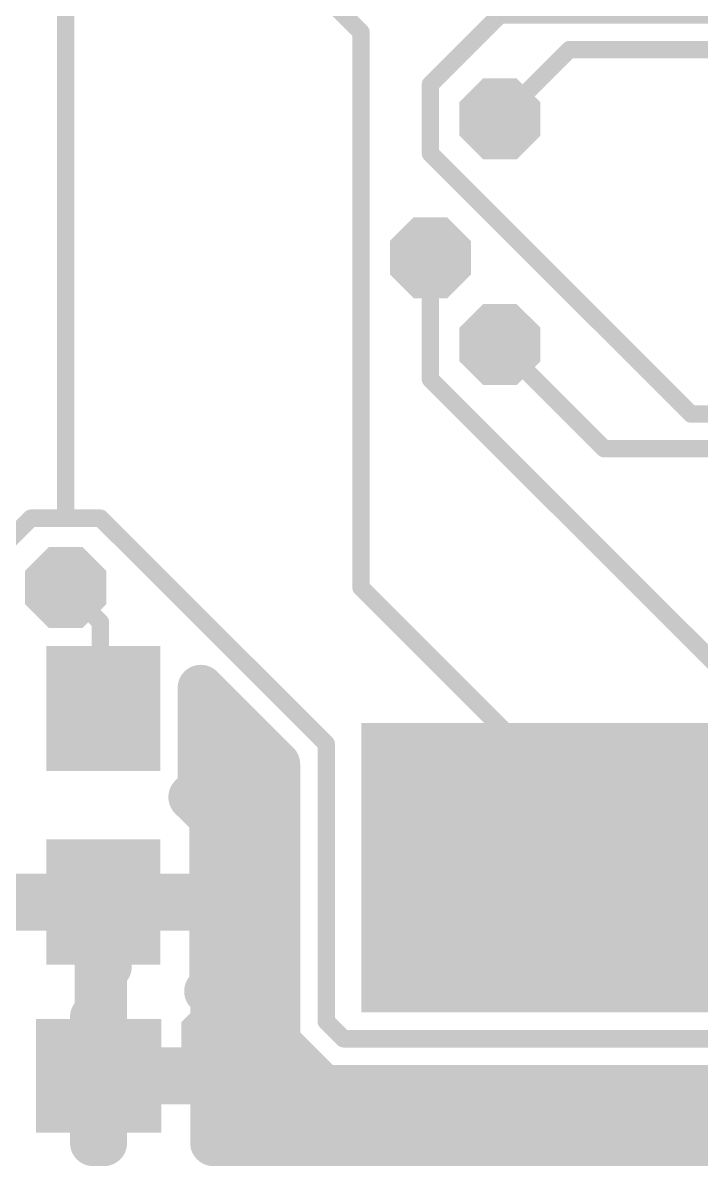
# Model space of a CAD drawing. Extents: x 0.3 to 47.5, y 0.3 to 27.7.
# Drawn here: x 10.9 to 16.85, y 0.25 to 10.29 of the extents above; entities that cross this region are included whole.
import ezdxf

# ---------------------------------------------------------------- set-up
doc = ezdxf.new("R2010")
doc.units = 0
doc.layers.add('16', color=174, linetype='CONTINUOUS')
doc.layers.add('18', color=94, linetype='CONTINUOUS')

# ---------------------------------------------------------------- blocks, each defined once
blk = doc.blocks.new('RECT')
blk.add_solid([(-0.5, -0.5), (0.5, -0.5), (-0.5, 0.5), (0.5, 0.5)])
blk = doc.blocks.new('OCTAGONV')
at = {"const_width": 0.5}
blk.add_lwpolyline([(-0.25, -0.1036), (-0.25, 0.1036), (-0.1036, 0.25), (0.1036, 0.25), (0.25, 0.1036), (0.25, -0.1036), (0.1036, -0.25), (-0.1036, -0.25), (-0.25, -0.1036), (-0.25, 0.1036)], dxfattribs=at)

msp = doc.modelspace()

# ---------------------------------------------------------------- linework, layer by layer
at = {"layer": '16'}
for points, const_width in [([(11.5824, 12.4968), (13.8684, 10.2108)], 0.1524), ([(11.2776, 5.9436), (11.2776, 11.8872)], 0.1524), ([(14.478, 9.7536), (15.0876, 10.3632)], 0.1524), ([(15.0876, 10.3632), (18.5928, 10.3632)], 0.1524), ([(13.8684, 10.2108), (13.8684, 5.334)], 0.1524), ([(15.0876, 9.4488), (15.6972, 10.0584)], 0.1524), ([(15.6972, 10.0584), (18.7452, 10.0584)], 0.1524), ([(14.478, 9.144), (14.478, 9.7536)], 0.1524), ([(16.764, 6.858), (14.478, 9.144)], 0.1524), ([(14.478, 7.1628), (14.478, 8.2296)], 0.1524), ([(15.0876, 7.4676), (16.002, 6.5532)], 0.1524), ([(17.2212, 4.4196), (14.478, 7.1628)], 0.1524), ([(16.764, 6.858), (18.7452, 6.858)], 0.1524), ([(16.002, 6.5532), (18.8976, 6.5532)], 0.1524), ([(10.668, 5.6388), (10.9728, 5.9436)], 0.1524), ([(10.9728, 5.9436), (11.2776, 5.9436)], 0.1524), ([(11.2776, 5.9436), (11.5824, 5.9436)], 0.1524), ([(11.5824, 5.9436), (13.5636, 3.9624)], 0.1524), ([(11.2776, 5.334), (11.5824, 5.0292)], 0.1524), ([(13.8684, 5.334), (16.3068, 2.8956)], 0.1524), ([(11.5824, 5.0292), (11.5824, 4.4196)], 0.1524), ([(12.4627, 3.5748), (12.4627, 4.4527)], 0.4064), ([(12.4627, 4.4527), (13.1318, 3.7835)], 0.4064), ([(11.5824, 4.4196), (11.6072, 4.2722)], 0.1524), ([(12.4627, 4.064), (12.8513, 4.064)], 0.4064), ([(13.5636, 3.9624), (13.5636, 1.524)], 0.1524), ([(13.1318, 3.7835), (13.1318, 1.7028)], 0.4064), ([(12.4627, 3.6576), (13.1318, 3.6576)], 0.4064), ([(12.3818, 3.494), (12.4627, 3.5748)], 0.4064), ([(12.5643, 3.3115), (12.3818, 3.494)], 0.4064), ([(12.5643, 2.619), (12.5643, 3.3115)], 0.4064), ([(12.5643, 3.2512), (13.1318, 3.2512)], 0.4064), ([(12.5643, 2.8448), (13.1318, 2.8448)], 0.4064), ([(16.3068, 2.8956), (16.4115, 2.8735)], 0.1524), ([(10.65, 2.619), (11.5597, 2.619)], 0.4064), ([(11.5597, 2.619), (11.5597, 2.5252)], 0.4064), ([(11.6546, 2.5252), (11.6546, 2.619)], 0.4064), ([(11.6546, 2.619), (12.5643, 2.619)], 0.4064), ([(11.5597, 2.5252), (10.65, 2.5252)], 0.4064), ([(11.5602, 1.565), (11.5602, 2.5247)], 0.4064), ([(11.5602, 2.5247), (11.654, 2.5247)], 0.4064), ([(11.654, 2.5247), (11.654, 2.0043)], 0.4064), ([(12.5643, 2.5252), (11.6546, 2.5252)], 0.4064), ([(12.5643, 1.8328), (12.5643, 2.5252)], 0.4064), ([(11.5602, 2.4384), (11.654, 2.4384)], 0.4064), ([(11.5824, 2.4384), (11.6072, 2.5722)], 0.1524), ([(12.5643, 2.4384), (13.1318, 2.4384)], 0.4064), ([(11.5824, 1.0668), (11.5824, 2.4384)], 0.1524), ([(11.5602, 2.032), (11.654, 2.032)], 0.4064), ([(12.5643, 2.032), (13.1318, 2.032)], 0.4064), ([(11.654, 2.0043), (11.6131, 2.0043)], 0.4064), ([(11.6131, 2.0043), (11.6131, 1.0946)], 0.4064), ([(12.5206, 1.7892), (12.5643, 1.8328)], 0.4064), ([(12.5734, 1.7365), (12.5206, 1.7892)], 0.4064), ([(12.5734, 1.094), (12.5734, 1.7365)], 0.4064), ([(11.5602, 1.6256), (11.6131, 1.6256)], 0.4064), ([(12.5734, 1.6256), (13.1318, 1.6256)], 0.4064), ([(13.1318, 1.7028), (13.1318, 1.3451)], 0.4064), ([(11.5193, 1.0946), (11.5193, 1.565)], 0.4064), ([(11.5193, 1.565), (11.5602, 1.565)], 0.4064), ([(13.1318, 1.3451), (13.2842, 1.1927)], 0.4064), ([(13.5636, 1.524), (13.716, 1.3716)], 0.1524), ([(11.5193, 1.2192), (11.6131, 1.2192)], 0.4064), ([(12.5734, 1.2192), (13.2577, 1.2192)], 0.4064), ([(12.6492, 1.3716), (12.6492, 0.9144)], 0.1524), ([(13.716, 1.3716), (21.6408, 1.3716)], 0.1524), ([(13.2842, 1.1927), (13.5371, 0.9398)], 0.4064), ([(11.6131, 1.0946), (11.5193, 1.0946)], 0.4064), ([(11.6137, 1.0002), (11.6137, 1.094)], 0.4064), ([(11.6137, 1.094), (12.5734, 1.094)], 0.4064), ([(11.5193, 0.4571), (11.5193, 0.9997)], 0.4064), ([(11.5193, 0.9997), (11.6131, 0.9997)], 0.4064), ([(11.6131, 0.9997), (11.6131, 0.4571)], 0.4064), ([(12.5734, 1.0002), (11.6137, 1.0002)], 0.4064), ([(11.5663, 1.0472), (11.5824, 1.0668)], 0.1524), ([(11.5824, 0.9144), (11.5663, 1.0472)], 0.1524), ([(12.5734, 0.4571), (12.5734, 1.0002)], 0.4064), ([(13.5371, 0.9398), (21.1125, 0.9398)], 0.4064), ([(11.5193, 0.8128), (11.6131, 0.8128)], 0.4064), ([(12.5734, 0.8128), (21.5889, 0.8128)], 0.4064), ([(12.6492, 0.9144), (11.5824, 0.9144)], 0.1524), ([(12.6492, 0.9144), (21.6408, 0.9144)], 0.1524), ([(11.6131, 0.4571), (11.5193, 0.4571)], 0.4064), ([(33.6795, 0.4571), (12.5734, 0.4571)], 0.4064)]:
    msp.add_lwpolyline(points, dxfattribs=dict(at, const_width=const_width))
for points, const_width in [([(15.0876, 10.4013, 1), (15.0876, 10.3251)], 0.0762), ([(13.9065, 10.2108, 1), (13.8303, 10.2108)], 0.0762), ([(13.8415, 10.1839, 1), (13.8953, 10.2377)], 0.0762), ([(15.6972, 10.0965, 1), (15.6972, 10.0203)], 0.0762), ([(15.7241, 10.0315, 1), (15.6703, 10.0853)], 0.0762), ([(14.5161, 9.7536, 1), (14.4399, 9.7536)], 0.0762), ([(14.4511, 9.7805, 1), (14.5049, 9.7267)], 0.0762), ([(15.0607, 9.4757, 1), (15.1145, 9.4219)], 0.0762), ([(14.4399, 9.144, 1), (14.5161, 9.144)], 0.0762), ([(14.5049, 9.1709, 1), (14.4511, 9.1171)], 0.0762), ([(14.5161, 8.2296, 1), (14.4399, 8.2296)], 0.0762), ([(15.1145, 7.4945, 1), (15.0607, 7.4407)], 0.0762), ([(14.5049, 7.1897, 1), (14.4511, 7.1359)], 0.0762), ([(14.4399, 7.1628, 1), (14.5161, 7.1628)], 0.0762), ([(16.764, 6.8961, 1), (16.764, 6.8199)], 0.0762), ([(16.7371, 6.8311, 1), (16.7909, 6.8849)], 0.0762), ([(16.002, 6.5913, 1), (16.002, 6.5151)], 0.0762), ([(15.9751, 6.5263, 1), (16.0289, 6.5801)], 0.0762), ([(10.9728, 5.9817, 1), (10.9728, 5.9055)], 0.0762), ([(10.9997, 5.9167, 1), (10.9459, 5.9705)], 0.0762), ([(11.2776, 5.9817, 1), (11.2776, 5.9055)], 0.0762), ([(11.2395, 5.9436, 1), (11.3157, 5.9436)], 0.0762), ([(11.2776, 5.9055, 1), (11.2776, 5.9817)], 0.0762), ([(11.6093, 5.9705, 1), (11.5555, 5.9167)], 0.0762), ([(11.5824, 5.9055, 1), (11.5824, 5.9817)], 0.0762), ([(11.3045, 5.3609, 1), (11.2507, 5.3071)], 0.0762), ([(13.8303, 5.334, 1), (13.9065, 5.334)], 0.0762), ([(13.8953, 5.3609, 1), (13.8415, 5.3071)], 0.0762), ([(11.6205, 5.0292, 1), (11.5443, 5.0292)], 0.0762), ([(11.5555, 5.0023, 1), (11.6093, 5.0561)], 0.0762), ([(12.5643, 4.4527, 1), (12.3611, 4.4527)], 0.2032), ([(12.5345, 4.5245, 1), (12.3909, 4.3809)], 0.2032), ([(11.62, 4.4259, 1), (11.5448, 4.4133)], 0.0762), ([(11.5443, 4.4196, 1), (11.6205, 4.4196)], 0.0762), ([(11.5696, 4.2659, 1), (11.6448, 4.2785)], 0.0762), ([(12.4627, 4.1656, 1), (12.4627, 3.9624)], 0.2032), ([(12.8513, 3.9624, 1), (12.8513, 4.1656)], 0.2032), ([(13.6017, 3.9624, 1), (13.5255, 3.9624)], 0.0762), ([(13.5367, 3.9355, 1), (13.5905, 3.9893)], 0.0762), ([(13.2334, 3.7835, 1), (13.0302, 3.7835)], 0.2032), ([(13.06, 3.7117, 1), (13.2036, 3.8553)], 0.2032), ([(12.4627, 3.7592, 1), (12.4627, 3.556)], 0.2032), ([(13.1318, 3.556, 1), (13.1318, 3.7592)], 0.2032), ([(12.5345, 3.5029, 1), (12.3909, 3.6467)], 0.2032), ([(12.31, 3.5659, 1), (12.4536, 3.4221)], 0.2032), ([(12.4536, 3.5658, 1), (12.31, 3.4222)], 0.2032), ([(12.3611, 3.5748, 1), (12.5643, 3.5748)], 0.2032), ([(12.6659, 3.3115, 1), (12.4627, 3.3115)], 0.2032), ([(12.5643, 3.3528, 1), (12.5643, 3.1496)], 0.2032), ([(12.4925, 3.2397, 1), (12.6361, 3.3833)], 0.2032), ([(13.1318, 3.1496, 1), (13.1318, 3.3528)], 0.2032), ([(12.5643, 2.9464, 1), (12.5643, 2.7432)], 0.2032), ([(13.1318, 2.7432, 1), (13.1318, 2.9464)], 0.2032), ([(16.3147, 2.9329, 1), (16.2989, 2.8583)], 0.0762), ([(16.2799, 2.8687, 1), (16.3337, 2.9225)], 0.0762), ([(16.4036, 2.8362, 1), (16.4194, 2.9108)], 0.0762), ([(11.6613, 2.619, 1), (11.4581, 2.619)], 0.2032), ([(11.7562, 2.619, 1), (11.553, 2.619)], 0.2032), ([(11.6546, 2.7206, 1), (11.6546, 2.5174)], 0.2032), ([(11.5597, 2.5174, 1), (11.5597, 2.7206)], 0.2032), ([(12.5643, 2.5174, 1), (12.5643, 2.7206)], 0.2032), ([(11.6618, 2.5247, 1), (11.4586, 2.5247)], 0.2032), ([(11.5602, 2.6263, 1), (11.5602, 2.4231)], 0.2032), ([(11.7556, 2.5247, 1), (11.5524, 2.5247)], 0.2032), ([(11.6546, 2.6268, 1), (11.6546, 2.4236)], 0.2032), ([(11.5597, 2.4236, 1), (11.5597, 2.6268)], 0.2032), ([(11.654, 2.4231, 1), (11.654, 2.6263)], 0.2032), ([(12.6659, 2.5252, 1), (12.4627, 2.5252)], 0.2032), ([(12.4627, 2.619, 1), (12.6659, 2.619)], 0.2032), ([(12.5643, 2.4236, 1), (12.5643, 2.6268)], 0.2032), ([(11.4581, 2.5252, 1), (11.6613, 2.5252)], 0.2032), ([(11.5602, 2.54, 1), (11.5602, 2.3368)], 0.2032), ([(11.553, 2.5252, 1), (11.7562, 2.5252)], 0.2032), ([(11.6447, 2.5653, 1), (11.5697, 2.5791)], 0.0762), ([(11.654, 2.3368, 1), (11.654, 2.54)], 0.2032), ([(12.5643, 2.54, 1), (12.5643, 2.3368)], 0.2032), ([(13.1318, 2.3368, 1), (13.1318, 2.54)], 0.2032), ([(11.6205, 2.4384, 1), (11.5443, 2.4384)], 0.0762), ([(11.5449, 2.4453, 1), (11.6199, 2.4315)], 0.0762), ([(11.5602, 2.1336, 1), (11.5602, 1.9304)], 0.2032), ([(11.654, 1.9304, 1), (11.654, 2.1336)], 0.2032), ([(12.5643, 2.1336, 1), (12.5643, 1.9304)], 0.2032), ([(13.1318, 1.9304, 1), (13.1318, 2.1336)], 0.2032), ([(11.6131, 2.1059, 1), (11.6131, 1.9027)], 0.2032), ([(11.7147, 2.0043, 1), (11.5115, 2.0043)], 0.2032), ([(11.654, 1.9027, 1), (11.654, 2.1059)], 0.2032), ([(11.5524, 2.0043, 1), (11.7556, 2.0043)], 0.2032), ([(12.6361, 1.7609, 1), (12.4925, 1.9047)], 0.2032), ([(12.5924, 1.8611, 1), (12.4488, 1.7173)], 0.2032), ([(12.4488, 1.8611, 1), (12.5924, 1.7173)], 0.2032), ([(12.4627, 1.8328, 1), (12.6659, 1.8328)], 0.2032), ([(12.675, 1.7365, 1), (12.4718, 1.7365)], 0.2032), ([(12.5016, 1.6646, 1), (12.6452, 1.8084)], 0.2032), ([(11.5602, 1.7272, 1), (11.5602, 1.524)], 0.2032), ([(11.6131, 1.524, 1), (11.6131, 1.7272)], 0.2032), ([(12.5734, 1.7272, 1), (12.5734, 1.524)], 0.2032), ([(13.2334, 1.7028, 1), (13.0302, 1.7028)], 0.2032), ([(13.1318, 1.524, 1), (13.1318, 1.7272)], 0.2032), ([(11.6209, 1.565, 1), (11.4177, 1.565)], 0.2032), ([(11.5193, 1.6666, 1), (11.5193, 1.4634)], 0.2032), ([(11.5602, 1.4634, 1), (11.5602, 1.6666)], 0.2032), ([(13.0302, 1.7028, 1), (13.2334, 1.7028)], 0.2032), ([(11.4586, 1.565, 1), (11.6618, 1.565)], 0.2032), ([(13.2036, 1.4169, 1), (13.06, 1.2733)], 0.2032), ([(13.5255, 1.524, 1), (13.6017, 1.524)], 0.0762), ([(13.5905, 1.5509, 1), (13.5367, 1.4971)], 0.0762), ([(11.5193, 1.3208, 1), (11.5193, 1.1176)], 0.2032), ([(11.6131, 1.1176, 1), (11.6131, 1.3208)], 0.2032), ([(12.5734, 1.3208, 1), (12.5734, 1.1176)], 0.2032), ([(12.6873, 1.3716, 1), (12.6111, 1.3716)], 0.0762), ([(13.0302, 1.3451, 1), (13.2334, 1.3451)], 0.2032), ([(13.2577, 1.1176, 1), (13.2577, 1.3208)], 0.2032), ([(13.716, 1.4097, 1), (13.716, 1.3335)], 0.0762), ([(13.6891, 1.3447, 1), (13.7429, 1.3985)], 0.0762), ([(13.356, 1.2645, 1), (13.2124, 1.1209)], 0.2032), ([(13.2124, 1.1209, 1), (13.356, 1.2645)], 0.2032), ([(11.5193, 1.1962, 1), (11.5193, 0.993)], 0.2032), ([(11.7153, 1.094, 1), (11.5121, 1.094)], 0.2032), ([(11.6137, 1.1956, 1), (11.6137, 0.9924)], 0.2032), ([(11.6131, 0.993, 1), (11.6131, 1.1962)], 0.2032), ([(12.5734, 0.9924, 1), (12.5734, 1.1956)], 0.2032), ([(11.6209, 0.9997, 1), (11.4177, 0.9997)], 0.2032), ([(11.5193, 1.1013, 1), (11.5193, 0.8981)], 0.2032), ([(11.4177, 1.0946, 1), (11.6209, 1.0946)], 0.2032), ([(11.7147, 0.9997, 1), (11.5115, 0.9997)], 0.2032), ([(11.5115, 1.0946, 1), (11.7147, 1.0946)], 0.2032), ([(11.6137, 1.1018, 1), (11.6137, 0.8986)], 0.2032), ([(11.6041, 1.0518, 1), (11.5285, 1.0426)], 0.0762), ([(11.5369, 1.0714, 1), (11.5957, 1.023)], 0.0762), ([(11.5443, 1.0668, 1), (11.6205, 1.0668)], 0.0762), ([(11.6131, 0.8981, 1), (11.6131, 1.1013)], 0.2032), ([(11.6118, 1.0426, 1), (11.553, 1.091)], 0.0762), ([(12.675, 1.0002, 1), (12.4718, 1.0002)], 0.2032), ([(12.4718, 1.094, 1), (12.675, 1.094)], 0.2032), ([(12.5734, 0.8986, 1), (12.5734, 1.1018)], 0.2032), ([(13.5371, 1.0414, 1), (13.5371, 0.8382)], 0.2032), ([(13.4653, 0.868, 1), (13.6089, 1.0116)], 0.2032), ([(11.5193, 0.9144, 1), (11.5193, 0.7112)], 0.2032), ([(11.5121, 1.0002, 1), (11.7153, 1.0002)], 0.2032), ([(11.6131, 0.7112, 1), (11.6131, 0.9144)], 0.2032), ([(12.5734, 0.9144, 1), (12.5734, 0.7112)], 0.2032), ([(11.5824, 0.9525, 1), (11.5824, 0.8763)], 0.0762), ([(11.5446, 0.9098, 1), (11.6202, 0.919)], 0.0762), ([(12.6492, 0.9525, 1), (12.6492, 0.8763)], 0.0762), ([(12.6111, 0.9144, 1), (12.6873, 0.9144)], 0.0762), ([(12.6492, 0.8763, 1), (12.6492, 0.9525)], 0.0762), ([(11.5193, 0.5587, 1), (11.5193, 0.3555)], 0.2032), ([(11.6131, 0.3555, 1), (11.6131, 0.5587)], 0.2032), ([(12.5734, 0.5587, 1), (12.5734, 0.3555)], 0.2032), ([(11.4177, 0.4571, 1), (11.6209, 0.4571)], 0.2032), ([(11.5115, 0.4571, 1), (11.7147, 0.4571)], 0.2032), ([(12.4718, 0.4571, 1), (12.675, 0.4571)], 0.2032)]:
    msp.add_lwpolyline(points, format="xyb", dxfattribs=dict(at, const_width=const_width))

# ---------------------------------------------------------------- block references
at = {"layer": '16', "xscale": 1.1, "rotation": 270}
for p in [(11.6072, 4.2722), (11.6072, 2.5722)]:
    msp.add_blockref('RECT', p, dxfattribs=at)
at = {"layer": '16', "xscale": 2.54, "yscale": 5.08, "rotation": 270}
msp.add_blockref('RECT', (16.4115, 2.8735), dxfattribs=at)
at = {"layer": '16', "xscale": 1.1}
msp.add_blockref('RECT', (11.5663, 1.0472), dxfattribs=at)
at = {"layer": '18', "xscale": 0.7112, "yscale": 0.7112}
for p in [(15.0876, 9.4488), (14.478, 8.2296), (15.0876, 7.4676), (11.2776, 5.334), (12.6492, 1.3716)]:
    msp.add_blockref('OCTAGONV', p, dxfattribs=at)

doc.saveas('drawing.dxf')
